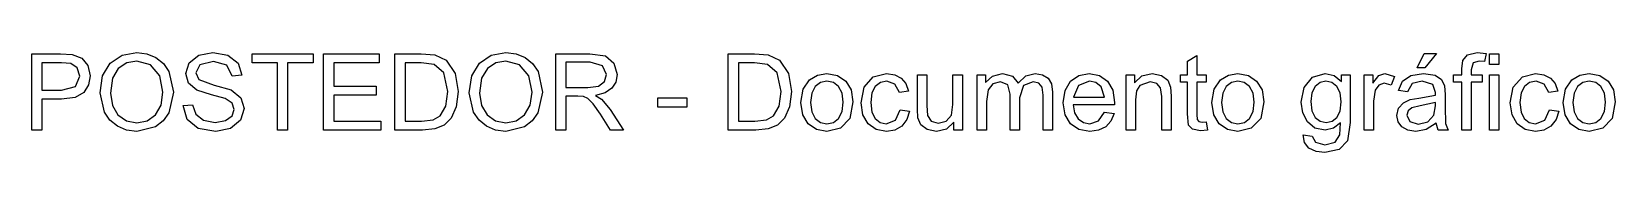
# Model space of a CAD drawing. Extents: x 10 to 410, y -78 to 290.
# Drawn here: x 10.5 to 99.1, y 6.7 to 12.4 of the extents above; entities that cross this region are included whole.
import ezdxf

# ---------------------------------------------------------------- set-up
doc = ezdxf.new("R2010")
doc.units = 0

msp = doc.modelspace()

# ---------------------------------------------------------------- linework, layer by layer
at = {"layer": 'Layer 1', "color": 7}
for points in [[(10.462891, 8), (10.462891, 12.29492), (12.083008, 12.29492), (12.736328, 12.25392), (13.266602, 12.05177), (13.609375, 11.63868), (13.741211, 11.05274), (13.654053, 10.546637), (13.392578, 10.12403), (12.90332, 9.840582), (12.132813, 9.7461), (11.03125, 9.7461), (11.03125, 8), (10.462891, 8)], [(11.03125, 10.25293), (12.141602, 10.25293), (12.923828, 10.45801), (13.155273, 11.03516), (13.017578, 11.49512), (12.660156, 11.75), (12.129883, 11.7881), (11.03125, 11.7881), (11.03125, 10.25293)], [(24.226562, 8), (24.226562, 11.78809), (22.811523, 11.78809), (22.811523, 12.29492), (26.21582, 12.29492), (26.21582, 11.78809), (24.794922, 11.78809), (24.794922, 8), (24.226562, 8)], [(26.810547, 8), (26.810547, 12.29492), (29.916016, 12.29492), (29.916016, 11.78809), (27.378906, 11.78809), (27.378906, 10.47266), (29.754883, 10.47266), (29.754883, 9.96875), (27.378906, 9.96875), (27.378906, 8.50684), (30.015625, 8.50684), (30.015625, 8), (26.810547, 8)], [(30.800781, 8), (30.800781, 12.29492), (32.280273, 12.29492), (33.044922, 12.23342), (33.674805, 11.9258), (34.181641, 11.19045), (34.351562, 10.17092), (34.237305, 9.30373), (33.944336, 8.67678), (33.551758, 8.28713), (33.039062, 8.07326), (32.350586, 8), (30.800781, 8)], [(39.80957, 8), (39.80957, 12.29492), (41.713867, 12.29492), (42.586914, 12.17773), (43.064453, 11.77051), (43.243164, 11.12305), (43.169189, 10.701907), (42.947266, 10.35254), (42.570801, 10.09619), (42.033203, 9.9541), (42.375977, 9.74023), (42.847656, 9.16895), (43.594727, 8), (42.879883, 8), (42.311523, 8.89355), (41.901367, 9.48535), (41.611328, 9.77246), (41.353516, 9.88672), (41.037109, 9.90722), (40.37793, 9.90722), (40.37793, 8), (39.80957, 8)], [(40.37793, 10.39941), (41.599609, 10.39941), (42.208984, 10.47851), (42.542969, 10.73632), (42.657227, 11.12304), (42.43457, 11.62401), (41.737305, 11.8203), (40.37793, 11.8203), (40.37793, 10.39941)], [(49.46582, 8), (49.46582, 12.29492), (50.945312, 12.29492), (51.709961, 12.23342), (52.339844, 11.9258), (52.84668, 11.19045), (53.016602, 10.17092), (52.902344, 9.30373), (52.609375, 8.67678), (52.216797, 8.28713), (51.704102, 8.07326), (51.015625, 8), (49.46582, 8)], [(50.03418, 8.50684), (50.951172, 8.50684), (51.616211, 8.58594), (52.00293, 8.80859), (52.316406, 9.35059), (52.430664, 10.17969), (52.208008, 11.21387), (51.671875, 11.7002), (50.936523, 11.7881), (50.03418, 11.7881), (50.03418, 8.50684)], [(90.545898, 8), (90.545898, 10.70117), (90.080078, 10.70117), (90.080078, 11.11133), (90.545898, 11.11133), (90.545898, 11.44238), (90.601558, 11.9082), (90.86816, 12.23926), (91.407223, 12.36816), (91.89941, 12.31546), (91.82031, 11.8555), (91.509764, 11.8848), (91.16992, 11.78226), (91.07031, 11.39847), (91.07031, 11.11136), (91.676756, 11.11136), (91.676756, 10.7012), (91.070312, 10.7012), (91.070312, 8), (90.545898, 8)], [(62.107422, 8), (62.107422, 8.45703), (61.678955, 8.061525), (61.120117, 7.92969), (60.604492, 8.03516), (60.25, 8.29883), (60.088867, 8.69141), (60.056637, 9.18359), (60.056637, 11.11133), (60.58398, 11.11133), (60.58398, 9.38574), (60.61621, 8.8291), (60.827147, 8.50098), (61.225585, 8.38379), (61.670897, 8.50391), (61.963866, 8.83496), (62.051756, 9.44434), (62.051756, 11.11133), (62.5791, 11.11133), (62.5791, 8), (62.107422, 8)], [(63.405273, 8), (63.405273, 11.11133), (63.876953, 11.11133), (63.876953, 10.6748), (64.266602, 11.04102), (64.820312, 11.18164), (65.385742, 11.03809), (65.699219, 10.63672), (66.124023, 11.04541), (66.660156, 11.18164), (67.06958, 11.117188), (67.37207, 10.92383), (67.558838, 10.599367), (67.621094, 10.13574), (67.621094, 8), (67.09668, 8), (67.09668, 9.95996), (67.04394, 10.41406), (66.85937, 10.63965), (66.542964, 10.72465), (65.998042, 10.50492), (65.781245, 9.80766), (65.781245, 8), (65.253901, 8), (65.253901, 10.02148), (65.124995, 10.54883), (64.70312, 10.72461), (64.290034, 10.60742), (64.017573, 10.26465), (63.932613, 9.61426), (63.932613, 8), (63.405273, 8)], [(71.740234, 8), (71.740234, 11.11133), (72.214844, 11.11133), (72.214844, 10.66895), (72.633789, 11.053468), (73.205078, 11.18164), (73.720703, 11.0791), (74.075195, 10.81543), (74.239258, 10.42578), (74.268558, 9.91309), (74.268558, 8), (73.741214, 8), (73.741214, 9.89258), (73.679694, 10.37305), (73.459968, 10.62793), (73.093757, 10.72463), (72.510749, 10.51076), (72.328376, 10.20095), (72.267585, 9.69924), (72.267585, 8), (71.740234, 8)], [(85.079102, 8), (85.079102, 11.11133), (85.553711, 11.11133), (85.553711, 10.63965), (85.887695, 11.07617), (86.227539, 11.18164), (86.769531, 11.01172), (86.587891, 10.52246), (86.201172, 10.63672), (85.890625, 10.53125), (85.694336, 10.24414), (85.606446, 9.62891), (85.606446, 8), (85.079102, 8)], [(92.089844, 8), (92.089844, 11.11133), (92.617187, 11.11133), (92.617187, 8), (92.089844, 8)]]:
    msp.add_lwpolyline(points, close=True, dxfattribs=at)
for points in [[(14.291992, 10.0918), (14.435547, 11.044677), (14.866211, 11.76465), (15.523926, 12.21948), (16.348633, 12.37109), (16.914062, 12.300045), (17.420898, 12.08691), (17.841308, 11.746335), (18.147461, 11.29297), (18.399414, 10.1416), (18.135742, 8.97266), (17.817139, 8.519287), (17.388672, 8.19043), (16.345703, 7.92676), (15.771484, 8.000002), (15.261719, 8.21973), (14.842041, 8.566165), (14.538086, 9.01953), (14.291992, 10.0918), (14.291992, 10.0918)], [(14.87793, 10.0828), (14.981934, 9.388462), (15.293945, 8.85819), (15.765625, 8.524207), (16.342773, 8.41288), (16.927246, 8.525672), (17.397461, 8.86405), (17.709473, 9.409702), (17.813477, 10.14432), (17.634766, 11.05838), (17.116211, 11.66483), (16.351562, 11.88163), (15.789795, 11.777625), (15.311523, 11.46561), (14.986328, 10.913362), (14.87793, 10.0828), (14.87793, 10.0828)], [(18.938477, 9.37967), (19.474609, 9.42657), (19.650391, 8.89629), (20.083984, 8.56231), (20.743164, 8.43633), (21.317383, 8.53303), (21.686523, 8.79671), (21.80957, 9.16585), (21.692383, 9.51741), (21.305664, 9.77229), (20.541016, 9.9803), (19.711914, 10.24983), (19.251953, 10.64827), (19.102539, 11.1844), (19.287109, 11.79085), (19.826172, 12.22151), (20.614258, 12.36799), (21.455078, 12.21272), (22.017578, 11.76155), (22.228516, 11.08479), (21.683594, 11.04379), (21.384766, 11.65902), (20.637695, 11.86703), (19.884766, 11.6766), (19.650391, 11.2225), (19.817383, 10.84164), (20.672852, 10.53402), (21.625, 10.26156), (22.178711, 9.82211), (22.357422, 9.21273), (22.161133, 8.56527), (21.595703, 8.09359), (20.769531, 7.9266), (19.791016, 8.09652), (19.172852, 8.60629), (18.938477, 9.37972), (18.938477, 9.37967)], [(31.369141, 8.50684), (32.286133, 8.50684), (32.951172, 8.58594), (33.337891, 8.80859), (33.651367, 9.35059), (33.765625, 10.17969), (33.542969, 11.21387), (33.006836, 11.7002), (32.271484, 11.7881), (31.369141, 11.7881), (31.369141, 8.50684)], [(34.960937, 10.0918), (35.104492, 11.044678), (35.535156, 11.76465), (36.192871, 12.21948), (37.017578, 12.37109), (37.583008, 12.300045), (38.089844, 12.08691), (38.510254, 11.746335), (38.816406, 11.29297), (39.068359, 10.1416), (38.804687, 8.97266), (38.486084, 8.519288), (38.057617, 8.19043), (37.014648, 7.92676), (36.44043, 8.000003), (35.930664, 8.21973), (35.510986, 8.566165), (35.207031, 9.01953), (34.960937, 10.0918), (34.960937, 10.0918)], [(35.546875, 10.0828), (35.650879, 9.388463), (35.962891, 8.85819), (36.43457, 8.524208), (37.011719, 8.41288), (37.596191, 8.525673), (38.066406, 8.86405), (38.378418, 9.409703), (38.482422, 10.14432), (38.303711, 11.05838), (37.785156, 11.66483), (37.020508, 11.88163), (36.45874, 11.777625), (35.980469, 11.46561), (35.655273, 10.913362), (35.546875, 10.0828), (35.546875, 10.0828)], [(76.228516, 8.47168), (76.304686, 8.00586), (75.906249, 7.95896), (75.460936, 8.04976), (75.23828, 8.28707), (75.17383, 8.91109), (75.17383, 10.70113), (74.787111, 10.70113), (74.787111, 11.11129), (75.17383, 11.11129), (75.17383, 11.8818), (75.698244, 12.1982), (75.698244, 11.11129), (76.228518, 11.11129), (76.228518, 10.70113), (75.698244, 10.70113), (75.698244, 8.8818), (75.724614, 8.59176), (75.815434, 8.48922), (75.997074, 8.45112), (76.22852, 8.47162), (76.228516, 8.47168)], [(88.04395, 11.49805), (88.433599, 12.31836), (89.125, 12.31836), (88.480469, 11.49805), (88.04395, 11.49805)], [(92.089844, 11.68848), (92.089844, 12.29492), (92.617187, 12.29492), (92.617187, 11.68848), (92.089844, 11.68848)], [(53.535156, 9.55566), (53.655273, 10.30786), (54.015625, 10.83594), (54.460938, 11.095215), (54.994141, 11.18164), (55.577148, 11.076173), (56.042969, 10.75977), (56.348388, 10.260255), (56.450195, 9.59961), (56.268555, 8.65332), (55.744141, 8.12012), (54.994141, 7.92969), (54.403076, 8.034425), (53.936523, 8.34863), (53.635498, 8.859863), (53.535156, 9.55566), (53.535156, 9.55566)], [(54.077148, 9.55566), (54.142334, 9.032715), (54.337891, 8.65918), (54.632324, 8.437255), (54.994141, 8.36328), (55.35376, 8.437987), (55.647461, 8.66211), (55.843018, 9.039307), (55.908203, 9.57324), (55.842285, 10.080078), (55.644531, 10.44629), (55.351562, 10.670412), (54.994141, 10.74512), (54.632324, 10.671145), (54.337891, 10.44922), (54.142334, 10.07788), (54.077148, 9.55566), (54.077148, 9.55566)], [(59.098633, 9.13965), (59.617187, 9.07225), (59.465576, 8.593975), (59.180664, 8.23143), (58.791748, 8.00511), (58.322266, 7.92967), (57.74585, 8.033672), (57.293945, 8.34568), (57.003906, 8.854717), (56.907227, 9.54393), (57.074219, 10.42576), (57.581055, 10.99119), (58.325195, 11.18162), (58.785888, 11.117167), (59.154297, 10.92381), (59.418701, 10.61473), (59.567383, 10.19725), (59.054687, 10.11815), (58.793945, 10.58983), (58.345703, 10.74804), (57.984619, 10.676262), (57.698242, 10.46093), (57.511475, 10.093252), (57.449219, 9.55858), (57.509278, 9.017322), (57.689453, 8.64745), (57.966308, 8.434315), (58.316406, 8.36327), (58.834961, 8.5537), (59.098633, 9.13964), (59.098633, 9.13965)], [(70.533203, 9.00195), (71.078125, 8.93455), (70.894287, 8.510478), (70.600586, 8.19334), (70.203613, 7.995587), (69.709961, 7.92967), (69.097656, 8.034405), (68.625977, 8.34861), (68.327149, 8.854718), (68.227539, 9.52928), (68.328613, 10.226543), (68.631836, 10.74803), (69.096192, 11.073223), (69.680664, 11.18162), (70.247558, 11.07542), (70.700195, 10.75682), (70.996826, 10.245585), (71.095703, 9.5615), (71.092803, 9.42088), (68.772491, 9.42088), (68.859651, 8.96824), (69.06253, 8.63572), (69.355499, 8.431375), (69.712921, 8.36326), (70.208038, 8.51561), (70.533233, 9.00193), (70.533203, 9.00195)], [(68.801758, 9.85449), (70.539062, 9.85449), (70.339844, 10.44336), (70.050537, 10.671877), (69.686523, 10.74805), (69.074219, 10.50488), (68.801758, 9.85449), (68.801758, 9.85449)], [(76.547852, 9.55566), (76.667969, 10.30786), (77.02832, 10.83594), (77.473633, 11.095215), (78.006836, 11.18164), (78.589844, 11.076173), (79.055664, 10.75977), (79.361084, 10.260255), (79.462891, 9.59961), (79.28125, 8.65332), (78.756836, 8.12012), (78.006836, 7.92969), (77.415772, 8.034425), (76.949219, 8.34863), (76.648194, 8.859863), (76.547852, 9.55566), (76.547852, 9.55566)], [(77.089844, 9.55566), (77.155029, 9.032715), (77.350586, 8.65918), (77.645019, 8.437255), (78.006836, 8.36328), (78.366455, 8.437987), (78.660156, 8.66211), (78.855712, 9.039307), (78.920898, 9.57324), (78.85498, 10.080078), (78.657227, 10.44629), (78.364258, 10.670412), (78.006836, 10.74512), (77.645019, 10.671145), (77.350586, 10.44922), (77.155029, 10.07788), (77.089844, 9.55566), (77.089844, 9.55566)], [(81.651367, 7.74219), (82.164062, 7.66599), (82.342773, 7.32028), (82.878906, 7.1738), (83.444336, 7.32028), (83.713867, 7.73044), (83.751957, 8.4072), (83.36377, 8.1018), (82.890625, 8), (82.321533, 8.115723), (81.897461, 8.46289), (81.633789, 8.971923), (81.545898, 9.57324), (81.707031, 10.39355), (82.172852, 10.97656), (82.893555, 11.18164), (83.395996, 11.070313), (83.801758, 10.73633), (83.801758, 11.11133), (84.288086, 11.11133), (84.288086, 8.42188), (84.138672, 7.39355), (83.669922, 6.91309), (82.881836, 6.7373), (82.378662, 6.80029), (81.982422, 6.98926), (81.728271, 7.302002), (81.651367, 7.74219), (81.651367, 7.74219)], [(82.087891, 9.61133), (82.148682, 9.081785), (82.331055, 8.71777), (82.604981, 8.506833), (82.94043, 8.43652), (83.274414, 8.5061), (83.549805, 8.71484), (83.734375, 9.075193), (83.795898, 9.59375), (83.732177, 10.094728), (83.541016, 10.45508), (83.262695, 10.67261), (82.931641, 10.74512), (82.606445, 10.673343), (82.333984, 10.45801), (82.149414, 10.10425), (82.087891, 9.61133), (82.087891, 9.61133)], [(89.113281, 8.38379), (88.547852, 8.03223), (87.967773, 7.92969), (87.514404, 7.991945), (87.179687, 8.17871), (86.973145, 8.465085), (86.904297, 8.82031), (87.006836, 9.23633), (87.279297, 9.54102), (87.660156, 9.71387), (88.128906, 9.79297), (89.069336, 9.97461), (89.072236, 10.1123), (88.922822, 10.56641), (88.322236, 10.74512), (87.771454, 10.61328), (87.510712, 10.15332), (86.995087, 10.22362), (87.226532, 10.75683), (87.692353, 11.0703), (88.398407, 11.18163), (89.045868, 11.08793), (89.412079, 10.85063), (89.576142, 10.4932), (89.602512, 10.00688), (89.602512, 9.30375), (89.634742, 8.37211), (89.769507, 8.00004), (89.21875, 8.00004), (89.113281, 8.38383), (89.113281, 8.38379)], [(95.450195, 9.13965), (95.96875, 9.07225), (95.817139, 8.593975), (95.532227, 8.23143), (95.143311, 8.00511), (94.673828, 7.92967), (94.097412, 8.033672), (93.645508, 8.34568), (93.355469, 8.854718), (93.258789, 9.54393), (93.425781, 10.42576), (93.932617, 10.99119), (94.676758, 11.18162), (95.137451, 11.117167), (95.505859, 10.92381), (95.770263, 10.61473), (95.918945, 10.19725), (95.40625, 10.11815), (95.145508, 10.58983), (94.697266, 10.74804), (94.336182, 10.676262), (94.049805, 10.46093), (93.863037, 10.093252), (93.800781, 9.55858), (93.86084, 9.017322), (94.041016, 8.64745), (94.317871, 8.434315), (94.667969, 8.36327), (95.186523, 8.5537), (95.450195, 9.13964), (95.450195, 9.13965)], [(96.223633, 9.55566), (96.34375, 10.30786), (96.704102, 10.83594), (97.149414, 11.095215), (97.682617, 11.18164), (98.265625, 11.076173), (98.731445, 10.75977), (99.036865, 10.260255), (99.138672, 9.59961), (98.957031, 8.65332), (98.432617, 8.12012), (97.682617, 7.92969), (97.091553, 8.034425), (96.625, 8.34863), (96.323975, 8.859863), (96.223633, 9.55566), (96.223633, 9.55566)], [(96.765625, 9.55566), (96.83081, 9.032715), (97.026367, 8.65918), (97.3208, 8.437255), (97.682617, 8.36328), (98.042236, 8.437987), (98.335937, 8.66211), (98.531494, 9.039307), (98.59668, 9.57324), (98.530762, 10.080078), (98.333008, 10.44629), (98.040039, 10.670412), (97.682617, 10.74512), (97.3208, 10.671145), (97.026367, 10.44922), (96.83081, 10.07788), (96.765625, 9.55566), (96.765625, 9.55566)], [(45.52832, 9.28906), (45.52832, 9.81934), (47.148437, 9.81934), (47.148437, 9.28906), (45.52832, 9.28906)], [(89.069341, 9.56152), (88.208013, 9.3623), (87.748052, 9.25684), (87.540044, 9.08398), (87.466804, 8.83496), (87.625007, 8.4834), (88.093757, 8.34277), (88.635749, 8.47461), (88.984382, 8.84082), (89.069342, 9.36816), (89.069341, 9.56152)]]:
    msp.add_lwpolyline(points, dxfattribs=at)

doc.saveas('drawing.dxf')
